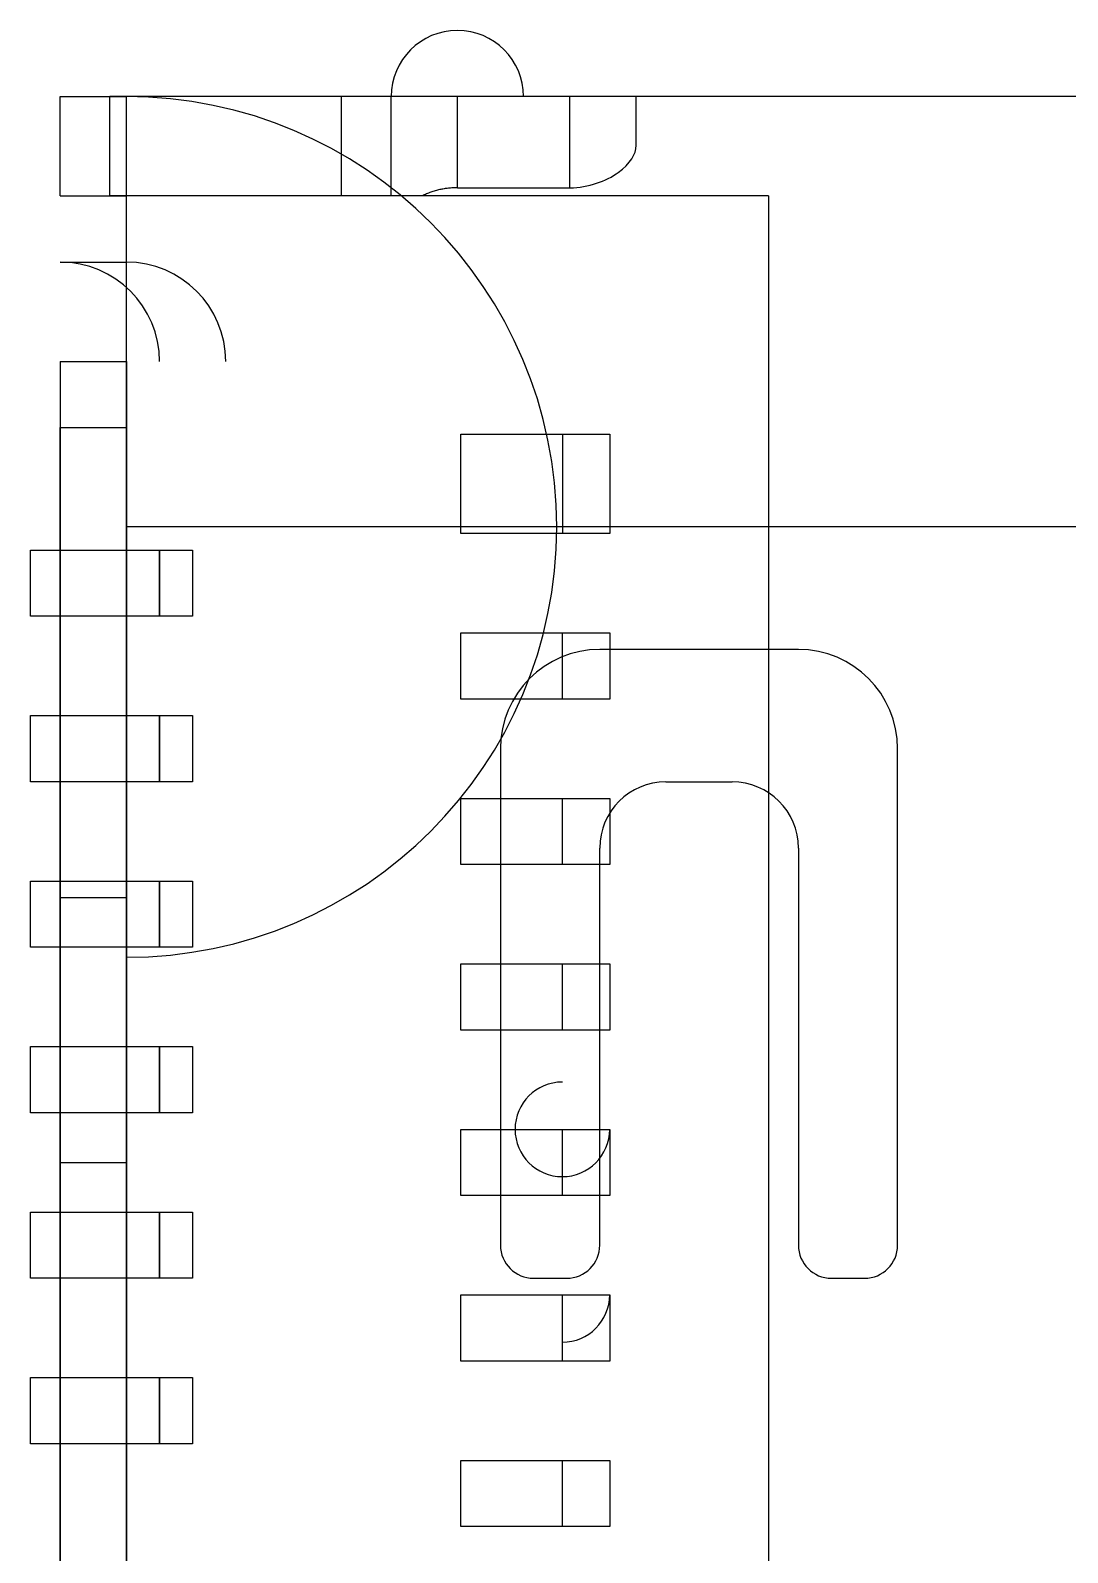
# Model space of a CAD drawing. Header units: millimetres. Extents: x -26.5 to 28.9, y -30 to 30.
# Drawn here: x 19.7 to 22.833, y 1.701 to 6.3 of the extents above; entities that cross this region are included whole.
import ezdxf

# ---------------------------------------------------------------- set-up
doc = ezdxf.new("R2010")
doc.units = ezdxf.units.MM
doc.layers.add('Feature', color=7, linetype='CONTINUOUS')

msp = doc.modelspace()

# ---------------------------------------------------------------- linework, layer by layer
at = {"layer": 'Feature'}
for p, q in [((19.79, 6.1, 0.95), (19.79, 6.1, 2.46)), ((19.79, 6.1, 2.46), (19.99, 6.1, 2.66)), ((19.79, 6.1, 0.95), (19.79, 6.1, 2.46)), ((19.79, 5.8, 0.95), (19.79, 6.1, 0.95)), ((19.79, 5.8, 2.46), (19.79, 6.1, 2.46)), ((19.79, 5.8, 0.95), (19.79, 6.1, 0.95)), ((19.79, 6.1, 2.46), (19.99, 6.1, 2.66)), ((19.79, 5.8, 2.46), (19.79, 6.1, 2.46)), ((20.64, 6.1, 0.8), (19.94, 6.1, 0.8)), ((19.94, 5.8, 0.8), (19.94, 6.1, 0.8)), ((20.64, 6.1, 0.8), (19.94, 6.1, 0.8)), ((19.94, 5.8, 0.8), (19.94, 6.1, 0.8)), ((19.99, 6.1, 2.66), (19.99, 6.1, 3.46)), ((19.99, 5.8, 2.66), (19.99, 6.1, 2.66)), ((19.99, 6.1, 2.66), (19.99, 6.1, 3.46)), ((27.6, 6.1, 3.46), (19.99, 6.1, 3.46)), ((27.6, 6.1, 3.46), (19.99, 6.1, 3.46)), ((19.99, 5.8, 2.66), (19.99, 6.1, 2.66)), ((20.64, 5.8, 0.8), (20.64, 6.1, 0.8)), ((20.64, 5.8, 0.8), (20.64, 6.1, 0.8)), ((20.79, 6.1, 1.9), (20.79, 6.1, 0.95)), ((20.79, 5.8, 0.95), (20.79, 6.1, 0.95)), ((20.79, 6.1, 1.9), (20.79, 6.1, 0.95)), ((20.79, 5.8, 1.9), (20.79, 6.1, 1.9)), ((20.79, 5.8, 0.95), (20.79, 6.1, 0.95)), ((20.79, 5.8, 1.9), (20.79, 6.1, 1.9)), ((21.33, 6.1, 2.1), (20.99, 6.1, 2.1)), ((20.99, 5.8247, 2.1), (20.99, 6.1, 2.1)), ((21.33, 6.1, 2.1), (20.99, 6.1, 2.1)), ((20.99, 5.8247, 2.1), (20.99, 6.1, 2.1)), ((21.33, 5.8247, 2.1), (21.33, 6.1, 2.1)), ((21.33, 5.8247, 2.1), (21.33, 6.1, 2.1)), ((24.6, 6.1, 2.9), (21.53, 6.1, 2.9)), ((24.6, 6.1, 2.9), (21.53, 6.1, 2.9)), ((21.53, 6.1, 2.9), (21.53, 6.1, 2.3)), ((21.53, 5.95326, 2.3), (21.53, 6.1, 2.3)), ((21.53, 6.1, 2.9), (21.53, 6.1, 2.3)), ((21.53, 5.95326, 2.3), (21.53, 6.1, 2.3)), ((19.79, 5.8, 0.95), (19.79, 5.8, 2.46)), ((19.79, 5.8, 2.46), (19.99, 5.8, 2.66)), ((19.79, 5.8, 0.95), (19.79, 5.8, 2.46)), ((19.79, 5.8, 2.46), (19.99, 5.8, 2.66)), ((20.64, 5.8, 0.8), (19.94, 5.8, 0.8)), ((20.64, 5.8, 0.8), (19.94, 5.8, 0.8)), ((19.99, 5.8, 1.75), (19.99, 5.8, 2.66)), ((19.99, -2.54, 1.75), (19.99, 5.8, 1.75)), ((20.79, 5.8, 1.75), (19.99, 5.8, 1.75)), ((19.99, 5.8, 1.75), (19.99, 5.8, 2.66)), ((19.99, -2.54, 1.75), (19.99, 5.8, 1.75)), ((20.79, 5.8, 1.75), (19.99, 5.8, 1.75)), ((20.79, 5.8, 1.9), (20.79, 5.8, 1.75)), ((20.79, 5.8, 1.75), (20.79, 5.8, 0.95)), ((20.79, 5.8, 1.75), (20.79, 5.8, 0.95)), ((21.93, 5.8, 1.75), (20.79, 5.8, 1.75)), ((21.93, 5.8, 1.75), (20.79, 5.8, 1.75)), ((20.79, 5.8, 1.9), (20.79, 5.8, 1.75)), ((21.93, 5.8, 2.06934), (20.8836, 5.8, 2.06934)), ((21.93, 5.8, 2.06934), (20.8836, 5.8, 2.06934)), ((20.99, 5.8247, 2.1), (21.33, 5.8247, 2.1)), ((20.99, 5.8247, 2.1), (21.33, 5.8247, 2.1)), ((21.93, 5.8, 1.75), (21.93, 5.40622, 1.75)), ((21.93, 5.8, 1.75), (21.93, 5.40622, 1.75)), ((21.93, 5.8, 2.06934), (21.93, 5.8, 1.75)), ((21.93, 5.8, 2.06934), (21.93, 5.8, 1.75)), ((19.79, 5.6, 3.66), (19.99, 5.6, 3.66)), ((19.79, 5.6, 2.76), (19.99, 5.6, 2.76)), ((19.79, 5.6, 3.66), (19.79, 5.6, 2.76)), ((19.79, 5.6, 3.66), (19.99, 5.6, 3.66)), ((19.79, 5.6, 2.76), (19.99, 5.6, 2.76)), ((19.79, 5.6, 3.66), (19.79, 5.6, 2.76)), ((19.99, 5.6, 3.66), (19.99, 5.6, 2.76)), ((19.99, 5.6, 3.66), (19.99, 5.6, 2.76)), ((21.93, 5.40622, 1.75), (21.93, -2.14622, 1.75)), ((21.93, 5.40622, 1.75), (21.93, -2.14622, 1.75)), ((19.79, 5.3, 2.46), (19.99, 5.3, 2.46)), ((19.79, 5.3, 2.46), (19.79, -2.04, 2.46)), ((19.79, 5.3, 2.46), (19.99, 5.3, 2.46)), ((19.79, 5.3, 2.46), (19.79, -2.04, 2.46)), ((19.99, 5.3, 2.46), (19.99, -2.04, 2.46)), ((19.99, 5.3, 2.46), (19.99, -2.04, 2.46)), ((19.79, 5.1, 4.16), (19.99, 5.1, 4.16)), ((19.79, 5.1, 4.16), (19.99, 5.1, 4.16)), ((19.79, 3.68, 4.16), (19.79, 5.1, 4.16)), ((19.79, 3.68, 4.16), (19.79, 5.1, 4.16)), ((19.99, 3.68, 4.16), (19.99, 5.1, 4.16)), ((19.99, 3.68, 4.16), (19.99, 5.1, 4.16)), ((21, 5.08, 1.55), (21.3071, 5.08, 1.55)), ((21, 5.08, 1.55), (21, 5.08, 1.75)), ((21, 5.08, 1.75), (21.45, 5.08, 1.75)), ((21, 4.78, 1.75), (21, 5.08, 1.75)), ((21, 5.08, 1.55), (21, 5.08, 1.75)), ((21, 4.78, 1.55), (21, 5.08, 1.55)), ((21, 4.78, 1.55), (21, 5.08, 1.55)), ((21, 5.08, 1.55), (21.3071, 5.08, 1.55)), ((21, 5.08, 1.75), (21.45, 5.08, 1.75)), ((21, 4.78, 1.75), (21, 5.08, 1.75)), ((21.3071, 5.08, 1.55), (21.3071, 4.78, 1.55)), ((21.3071, 5.08, 1.55), (21.3071, 4.78, 1.55)), ((21.45, 5.08, 1.69288), (21.45, 5.08, 1.75)), ((21.45, 5.08, 1.69288), (21.45, 4.78, 1.69288)), ((21.45, 5.08, 1.69288), (21.45, 5.08, 1.75)), ((21.45, 5.08, 1.75), (21.45, 4.78, 1.75)), ((21.45, 5.08, 1.75), (21.45, 4.78, 1.75)), ((21.45, 5.08, 1.69288), (21.45, 4.78, 1.69288)), ((19.99, 4.8, 4.76), (19.99, 3.68, 4.76)), ((27.6, 4.8, 4.76), (19.99, 4.8, 4.76)), ((27.6, 4.8, 4.76), (19.99, 4.8, 4.76)), ((19.99, 4.8, 4.76), (19.99, 3.68, 4.76)), ((24.6, 4.8, 1.6), (21.93, 4.8, 1.6)), ((21.93, 4.8, 1.6), (21.93, -1.54, 1.6)), ((24.6, 4.8, 1.6), (21.93, 4.8, 1.6)), ((21.93, 4.8, 1.6), (21.93, -1.54, 1.6)), ((21.3071, 4.78, 1.55), (21, 4.78, 1.55)), ((21.45, 4.78, 1.75), (21, 4.78, 1.75)), ((21, 4.78, 1.55), (21, 4.78, 1.75)), ((21, 4.78, 1.55), (21, 4.78, 1.75)), ((21.3071, 4.78, 1.55), (21, 4.78, 1.55)), ((21.45, 4.78, 1.75), (21, 4.78, 1.75)), ((21.45, 4.78, 1.69288), (21.45, 4.78, 1.75)), ((21.45, 4.78, 1.69288), (21.45, 4.78, 1.75)), ((19.7, 4.53, 1.75), (19.7, 4.73, 1.75)), ((19.7, 4.73, 1.55), (19.7, 4.73, 1.75)), ((19.7, 4.53, 1.55), (19.7, 4.73, 1.55)), ((19.7, 4.73, 1.55), (20.09, 4.73, 1.55)), ((19.7, 4.73, 1.55), (19.7, 4.73, 1.75)), ((19.7, 4.73, 1.75), (20.19, 4.73, 1.75)), ((19.7, 4.53, 1.55), (19.7, 4.73, 1.55)), ((19.7, 4.73, 1.55), (20.09, 4.73, 1.55)), ((19.7, 4.73, 1.75), (20.19, 4.73, 1.75)), ((19.7, 4.53, 1.75), (19.7, 4.73, 1.75)), ((20.09, 4.73, 1.55), (20.09, 4.6401, 1.55)), ((20.09, 4.73, 1.55), (20.09, 4.6401, 1.55)), ((20.19, 4.73, 1.65), (20.19, 4.73, 1.75)), ((20.19, 4.73, 1.65), (20.19, 4.53, 1.65)), ((20.19, 4.73, 1.65), (20.19, 4.73, 1.75)), ((20.19, 4.73, 1.75), (20.19, 4.53, 1.75)), ((20.19, 4.73, 1.75), (20.19, 4.53, 1.75)), ((20.19, 4.73, 1.65), (20.19, 4.53, 1.65)), ((20.09, 4.6401, 1.55), (20.09, 4.53, 1.55)), ((20.09, 4.6401, 1.55), (20.09, 4.53, 1.55)), ((20.09, 4.53, 1.55), (19.7, 4.53, 1.55)), ((20.19, 4.53, 1.75), (19.7, 4.53, 1.75)), ((19.7, 4.53, 1.55), (19.7, 4.53, 1.75)), ((19.7, 4.53, 1.55), (19.7, 4.53, 1.75)), ((20.09, 4.53, 1.55), (19.7, 4.53, 1.55)), ((20.19, 4.53, 1.75), (19.7, 4.53, 1.75)), ((20.19, 4.53, 1.65), (20.19, 4.53, 1.75)), ((20.19, 4.53, 1.65), (20.19, 4.53, 1.75)), ((21, 4.28, 1.75), (21, 4.48, 1.75)), ((21, 4.48, 1.55), (21, 4.48, 1.75)), ((21, 4.28, 1.55), (21, 4.48, 1.55)), ((21, 4.48, 1.55), (21.3071, 4.48, 1.55)), ((21, 4.48, 1.55), (21, 4.48, 1.75)), ((21, 4.48, 1.75), (21.45, 4.48, 1.75)), ((21, 4.28, 1.55), (21, 4.48, 1.55)), ((21, 4.48, 1.55), (21.3071, 4.48, 1.55)), ((21, 4.48, 1.75), (21.45, 4.48, 1.75)), ((21, 4.28, 1.75), (21, 4.48, 1.75)), ((21.3071, 4.28, 1.55), (21.3071, 4.48, 1.55)), ((21.3071, 4.28, 1.55), (21.3071, 4.48, 1.55)), ((21.45, 4.48, 1.69288), (21.45, 4.48, 1.75)), ((21.45, 4.48, 1.69288), (21.45, 4.28, 1.69288)), ((21.45, 4.48, 1.69288), (21.45, 4.48, 1.75)), ((21.45, 4.48, 1.75), (21.45, 4.28, 1.75)), ((21.45, 4.48, 1.75), (21.45, 4.28, 1.75)), ((21.45, 4.48, 1.69288), (21.45, 4.28, 1.69288)), ((22.02, 4.43, 4.76), (21.42, 4.43, 4.76)), ((21.42, 4.43, 4.46), (21.42, 4.43, 4.76)), ((22.02, 4.43, 4.76), (21.42, 4.43, 4.76)), ((21.42, 4.43, 4.46), (21.42, 4.43, 4.76)), ((22.02, 4.43, 4.46), (21.42, 4.43, 4.46)), ((22.02, 4.43, 4.46), (21.42, 4.43, 4.46)), ((22.02, 4.43, 4.46), (22.02, 4.43, 4.76)), ((22.02, 4.43, 4.46), (22.02, 4.43, 4.76)), ((21.3071, 4.28, 1.55), (21, 4.28, 1.55)), ((21.45, 4.28, 1.75), (21, 4.28, 1.75)), ((21, 4.28, 1.55), (21, 4.28, 1.75)), ((21, 4.28, 1.55), (21, 4.28, 1.75)), ((21.3071, 4.28, 1.55), (21, 4.28, 1.55)), ((21.45, 4.28, 1.75), (21, 4.28, 1.75)), ((21.45, 4.28, 1.69288), (21.45, 4.28, 1.75)), ((21.45, 4.28, 1.69288), (21.45, 4.28, 1.75)), ((19.7, 4.23, 1.55), (20.09, 4.23, 1.55)), ((19.7, 4.23, 1.55), (19.7, 4.23, 1.75)), ((19.7, 4.23, 1.75), (20.19, 4.23, 1.75)), ((19.7, 4.03, 1.75), (19.7, 4.23, 1.75)), ((19.7, 4.23, 1.55), (19.7, 4.23, 1.75)), ((19.7, 4.03, 1.55), (19.7, 4.23, 1.55)), ((19.7, 4.03, 1.55), (19.7, 4.23, 1.55)), ((19.7, 4.23, 1.55), (20.09, 4.23, 1.55)), ((19.7, 4.23, 1.75), (20.19, 4.23, 1.75)), ((19.7, 4.03, 1.75), (19.7, 4.23, 1.75)), ((20.09, 4.23, 1.55), (20.09, 4.13, 1.55)), ((20.09, 4.23, 1.55), (20.09, 4.13, 1.55)), ((20.19, 4.23, 1.65), (20.19, 4.23, 1.75)), ((20.19, 4.23, 1.65), (20.19, 4.03, 1.65)), ((20.19, 4.23, 1.65), (20.19, 4.23, 1.75)), ((20.19, 4.23, 1.75), (20.19, 4.03, 1.75)), ((20.19, 4.23, 1.75), (20.19, 4.03, 1.75)), ((20.19, 4.23, 1.65), (20.19, 4.03, 1.65)), ((20.09, 4.13, 1.55), (20.09, 4.03, 1.55)), ((20.09, 4.13, 1.55), (20.09, 4.03, 1.55)), ((21.12, 4.13, 4.76), (21.12, 2.63, 4.76)), ((21.12, 4.13, 4.46), (21.12, 4.13, 4.76)), ((21.12, 4.13, 4.76), (21.12, 2.63, 4.76)), ((21.12, 4.13, 4.46), (21.12, 2.63, 4.46)), ((21.12, 4.13, 4.46), (21.12, 4.13, 4.76)), ((21.12, 4.13, 4.46), (21.12, 2.63, 4.46)), ((22.32, 2.63, 4.76), (22.32, 4.13, 4.76)), ((22.32, 4.13, 4.46), (22.32, 4.13, 4.76)), ((22.32, 2.63, 4.76), (22.32, 4.13, 4.76)), ((22.32, 4.13, 4.46), (22.32, 4.13, 4.76)), ((22.32, 2.63, 4.46), (22.32, 4.13, 4.46)), ((22.32, 2.63, 4.46), (22.32, 4.13, 4.46)), ((20.09, 4.03, 1.55), (19.7, 4.03, 1.55)), ((20.19, 4.03, 1.75), (19.7, 4.03, 1.75)), ((19.7, 4.03, 1.55), (19.7, 4.03, 1.75)), ((19.7, 4.03, 1.55), (19.7, 4.03, 1.75)), ((20.09, 4.03, 1.55), (19.7, 4.03, 1.55)), ((20.19, 4.03, 1.75), (19.7, 4.03, 1.75)), ((20.19, 4.03, 1.65), (20.19, 4.03, 1.75)), ((20.19, 4.03, 1.65), (20.19, 4.03, 1.75)), ((21.62, 4.03, 4.76), (21.82, 4.03, 4.76)), ((21.62, 4.03, 4.76), (21.82, 4.03, 4.76)), ((21.62, 4.03, 4.46), (21.82, 4.03, 4.46)), ((21.62, 4.03, 4.46), (21.62, 4.03, 4.76)), ((21.62, 4.03, 4.46), (21.62, 4.03, 4.76)), ((21.62, 4.03, 4.46), (21.82, 4.03, 4.46)), ((21.82, 4.03, 4.46), (21.82, 4.03, 4.76)), ((21.82, 4.03, 4.46), (21.82, 4.03, 4.76)), ((21, 3.78, 1.75), (21, 3.98, 1.75)), ((21, 3.98, 1.55), (21, 3.98, 1.75)), ((21, 3.78, 1.55), (21, 3.98, 1.55)), ((21, 3.98, 1.55), (21.3071, 3.98, 1.55)), ((21, 3.98, 1.55), (21, 3.98, 1.75)), ((21, 3.98, 1.75), (21.45, 3.98, 1.75)), ((21, 3.78, 1.55), (21, 3.98, 1.55)), ((21, 3.98, 1.55), (21.3071, 3.98, 1.55)), ((21, 3.98, 1.75), (21.45, 3.98, 1.75)), ((21, 3.78, 1.75), (21, 3.98, 1.75)), ((21.3071, 3.78, 1.55), (21.3071, 3.98, 1.55)), ((21.3071, 3.78, 1.55), (21.3071, 3.98, 1.55)), ((21.45, 3.98, 1.69288), (21.45, 3.98, 1.75)), ((21.45, 3.98, 1.69288), (21.45, 3.78, 1.69288)), ((21.45, 3.98, 1.69288), (21.45, 3.98, 1.75)), ((21.45, 3.98, 1.75), (21.45, 3.78, 1.75)), ((21.45, 3.98, 1.75), (21.45, 3.78, 1.75)), ((21.45, 3.98, 1.69288), (21.45, 3.78, 1.69288)), ((21.42, 2.63, 4.76), (21.42, 3.83, 4.76)), ((21.42, 3.83, 4.46), (21.42, 3.83, 4.76)), ((21.42, 2.63, 4.76), (21.42, 3.83, 4.76)), ((21.42, 3.83, 4.46), (21.42, 3.83, 4.76)), ((21.42, 2.63, 4.46), (21.42, 3.83, 4.46)), ((21.42, 2.63, 4.46), (21.42, 3.83, 4.46)), ((22.02, 3.83, 4.76), (22.02, 2.63, 4.76)), ((22.02, 3.83, 4.76), (22.02, 2.63, 4.76)), ((22.02, 3.83, 4.46), (22.02, 2.63, 4.46)), ((22.02, 3.83, 4.46), (22.02, 3.83, 4.76)), ((22.02, 3.83, 4.46), (22.02, 3.83, 4.76)), ((22.02, 3.83, 4.46), (22.02, 2.63, 4.46)), ((21.3071, 3.78, 1.55), (21, 3.78, 1.55)), ((21.45, 3.78, 1.75), (21, 3.78, 1.75)), ((21, 3.78, 1.55), (21, 3.78, 1.75)), ((21, 3.78, 1.55), (21, 3.78, 1.75)), ((21.3071, 3.78, 1.55), (21, 3.78, 1.55)), ((21.45, 3.78, 1.75), (21, 3.78, 1.75)), ((21.45, 3.78, 1.69288), (21.45, 3.78, 1.75)), ((21.45, 3.78, 1.69288), (21.45, 3.78, 1.75)), ((19.7, 3.53, 1.75), (19.7, 3.73, 1.75)), ((19.7, 3.73, 1.55), (19.7, 3.73, 1.75)), ((19.7, 3.53, 1.55), (19.7, 3.73, 1.55)), ((19.7, 3.73, 1.55), (20.09, 3.73, 1.55)), ((19.7, 3.73, 1.55), (19.7, 3.73, 1.75)), ((19.7, 3.73, 1.75), (20.19, 3.73, 1.75)), ((19.7, 3.53, 1.55), (19.7, 3.73, 1.55)), ((19.7, 3.73, 1.55), (20.09, 3.73, 1.55)), ((19.7, 3.73, 1.75), (20.19, 3.73, 1.75)), ((19.7, 3.53, 1.75), (19.7, 3.73, 1.75)), ((20.09, 3.73, 1.55), (20.09, 3.63, 1.55)), ((20.09, 3.73, 1.55), (20.09, 3.63, 1.55)), ((20.19, 3.73, 1.65), (20.19, 3.73, 1.75)), ((20.19, 3.73, 1.65), (20.19, 3.53, 1.65)), ((20.19, 3.73, 1.65), (20.19, 3.73, 1.75)), ((20.19, 3.73, 1.75), (20.19, 3.53, 1.75)), ((20.19, 3.73, 1.75), (20.19, 3.53, 1.75)), ((20.19, 3.73, 1.65), (20.19, 3.53, 1.65)), ((19.79, 3.68, 4.76), (19.99, 3.68, 4.76)), ((19.79, 2.88, 4.76), (19.79, 3.68, 4.76)), ((19.79, 3.68, 4.16), (19.99, 3.68, 4.16)), ((19.79, 3.68, 4.76), (19.79, 3.68, 4.16)), ((19.79, 3.68, 4.76), (19.99, 3.68, 4.76)), ((19.79, 3.68, 4.16), (19.99, 3.68, 4.16)), ((19.79, 2.88, 4.76), (19.79, 3.68, 4.76)), ((19.79, 3.68, 4.76), (19.79, 3.68, 4.16)), ((19.99, 3.68, 4.76), (19.99, 3.68, 4.16)), ((19.99, 3.68, 4.76), (19.99, 3.68, 4.16)), ((20.09, 3.63, 1.55), (20.09, 3.53, 1.55)), ((20.09, 3.63, 1.55), (20.09, 3.53, 1.55)), ((20.09, 3.53, 1.55), (19.7, 3.53, 1.55)), ((20.19, 3.53, 1.75), (19.7, 3.53, 1.75)), ((19.7, 3.53, 1.55), (19.7, 3.53, 1.75)), ((19.7, 3.53, 1.55), (19.7, 3.53, 1.75)), ((20.09, 3.53, 1.55), (19.7, 3.53, 1.55)), ((20.19, 3.53, 1.75), (19.7, 3.53, 1.75)), ((20.19, 3.53, 1.65), (20.19, 3.53, 1.75)), ((20.19, 3.53, 1.65), (20.19, 3.53, 1.75)), ((21, 3.48, 1.55), (21.3071, 3.48, 1.55)), ((21, 3.48, 1.55), (21, 3.48, 1.75)), ((21, 3.48, 1.75), (21.45, 3.48, 1.75)), ((21, 3.28, 1.75), (21, 3.48, 1.75)), ((21, 3.48, 1.55), (21, 3.48, 1.75)), ((21, 3.28, 1.55), (21, 3.48, 1.55)), ((21, 3.28, 1.55), (21, 3.48, 1.55)), ((21, 3.48, 1.55), (21.3071, 3.48, 1.55)), ((21, 3.48, 1.75), (21.45, 3.48, 1.75)), ((21, 3.28, 1.75), (21, 3.48, 1.75)), ((21.3071, 3.28, 1.55), (21.3071, 3.48, 1.55)), ((21.3071, 3.28, 1.55), (21.3071, 3.48, 1.55)), ((21.45, 3.48, 1.69288), (21.45, 3.48, 1.75)), ((21.45, 3.48, 1.69288), (21.45, 3.28, 1.69288)), ((21.45, 3.48, 1.69288), (21.45, 3.48, 1.75)), ((21.45, 3.48, 1.75), (21.45, 3.28, 1.75)), ((21.45, 3.48, 1.75), (21.45, 3.28, 1.75)), ((21.45, 3.48, 1.69288), (21.45, 3.28, 1.69288)), ((21.3071, 3.28, 1.55), (21, 3.28, 1.55)), ((21.45, 3.28, 1.75), (21, 3.28, 1.75)), ((21, 3.28, 1.55), (21, 3.28, 1.75)), ((21, 3.28, 1.55), (21, 3.28, 1.75)), ((21.3071, 3.28, 1.55), (21, 3.28, 1.55)), ((21.45, 3.28, 1.75), (21, 3.28, 1.75)), ((21.45, 3.28, 1.69288), (21.45, 3.28, 1.75)), ((21.45, 3.28, 1.69288), (21.45, 3.28, 1.75)), ((19.7, 3.23, 1.55), (20.09, 3.23, 1.55)), ((19.7, 3.23, 1.55), (19.7, 3.23, 1.75)), ((19.7, 3.23, 1.75), (20.19, 3.23, 1.75)), ((19.7, 3.03, 1.75), (19.7, 3.23, 1.75)), ((19.7, 3.23, 1.55), (19.7, 3.23, 1.75)), ((19.7, 3.03, 1.55), (19.7, 3.23, 1.55)), ((19.7, 3.03, 1.55), (19.7, 3.23, 1.55)), ((19.7, 3.23, 1.55), (20.09, 3.23, 1.55)), ((19.7, 3.23, 1.75), (20.19, 3.23, 1.75)), ((19.7, 3.03, 1.75), (19.7, 3.23, 1.75)), ((20.09, 3.23, 1.55), (20.09, 3.13, 1.55)), ((20.09, 3.23, 1.55), (20.09, 3.13, 1.55)), ((20.19, 3.23, 1.65), (20.19, 3.23, 1.75)), ((20.19, 3.23, 1.65), (20.19, 3.03, 1.65)), ((20.19, 3.23, 1.65), (20.19, 3.23, 1.75)), ((20.19, 3.23, 1.75), (20.19, 3.03, 1.75)), ((20.19, 3.23, 1.75), (20.19, 3.03, 1.75)), ((20.19, 3.23, 1.65), (20.19, 3.03, 1.65)), ((20.09, 3.13, 1.55), (20.09, 3.03, 1.55)), ((20.09, 3.13, 1.55), (20.09, 3.03, 1.55)), ((20.09, 3.03, 1.55), (19.7, 3.03, 1.55)), ((20.19, 3.03, 1.75), (19.7, 3.03, 1.75)), ((19.7, 3.03, 1.55), (19.7, 3.03, 1.75)), ((19.7, 3.03, 1.55), (19.7, 3.03, 1.75)), ((20.09, 3.03, 1.55), (19.7, 3.03, 1.55)), ((20.19, 3.03, 1.75), (19.7, 3.03, 1.75)), ((20.19, 3.03, 1.65), (20.19, 3.03, 1.75)), ((20.19, 3.03, 1.65), (20.19, 3.03, 1.75)), ((21, 2.78, 1.75), (21, 2.98, 1.75)), ((21, 2.98, 1.55), (21, 2.98, 1.75)), ((21, 2.78, 1.55), (21, 2.98, 1.55)), ((21, 2.98, 1.55), (21.3071, 2.98, 1.55)), ((21, 2.98, 1.55), (21, 2.98, 1.75)), ((21, 2.98, 1.75), (21.45, 2.98, 1.75)), ((21, 2.78, 1.55), (21, 2.98, 1.55)), ((21, 2.98, 1.55), (21.3071, 2.98, 1.55)), ((21, 2.98, 1.75), (21.45, 2.98, 1.75)), ((21, 2.78, 1.75), (21, 2.98, 1.75)), ((21.3071, 2.78, 1.55), (21.3071, 2.98, 1.55)), ((21.3071, 2.78, 1.55), (21.3071, 2.98, 1.55)), ((21.45, 2.98, 1.69288), (21.45, 2.98, 1.75)), ((21.45, 2.98, 1.69288), (21.45, 2.78, 1.69288)), ((21.45, 2.98, 1.69288), (21.45, 2.98, 1.75)), ((21.45, 2.98, 1.75), (21.45, 2.78, 1.75)), ((21.45, 2.98, 1.75), (21.45, 2.78, 1.75)), ((21.45, 2.98, 1.69288), (21.45, 2.78, 1.69288)), ((19.79, 2.88, 4.76), (19.99, 2.88, 4.76)), ((19.79, 2.88, 4.16), (19.99, 2.88, 4.16)), ((19.79, 0.38, 4.16), (19.79, 2.88, 4.16)), ((19.79, 2.88, 4.76), (19.99, 2.88, 4.76)), ((19.79, 2.88, 4.16), (19.79, 2.88, 4.76)), ((19.79, 2.88, 4.16), (19.99, 2.88, 4.16)), ((19.79, 0.38, 4.16), (19.79, 2.88, 4.16)), ((19.79, 2.88, 4.16), (19.79, 2.88, 4.76)), ((19.99, 2.88, 4.16), (19.99, 2.88, 4.76)), ((19.99, 0.38, 4.16), (19.99, 2.88, 4.16)), ((19.99, 2.88, 4.76), (19.99, 0.38, 4.76)), ((19.99, 2.88, 4.76), (19.99, 0.38, 4.76)), ((19.99, 0.38, 4.16), (19.99, 2.88, 4.16)), ((19.99, 2.88, 4.16), (19.99, 2.88, 4.76)), ((21.3071, 2.78, 1.55), (21, 2.78, 1.55)), ((21.45, 2.78, 1.75), (21, 2.78, 1.75)), ((21, 2.78, 1.55), (21, 2.78, 1.75)), ((21, 2.78, 1.55), (21, 2.78, 1.75)), ((21.3071, 2.78, 1.55), (21, 2.78, 1.55)), ((21.45, 2.78, 1.75), (21, 2.78, 1.75)), ((21.45, 2.78, 1.69288), (21.45, 2.78, 1.75)), ((21.45, 2.78, 1.69288), (21.45, 2.78, 1.75)), ((19.7, 2.53, 1.75), (19.7, 2.73, 1.75)), ((19.7, 2.73, 1.55), (19.7, 2.73, 1.75)), ((19.7, 2.53, 1.55), (19.7, 2.73, 1.55)), ((19.7, 2.73, 1.55), (20.09, 2.73, 1.55)), ((19.7, 2.73, 1.55), (19.7, 2.73, 1.75)), ((19.7, 2.73, 1.75), (20.19, 2.73, 1.75)), ((19.7, 2.53, 1.55), (19.7, 2.73, 1.55)), ((19.7, 2.73, 1.55), (20.09, 2.73, 1.55)), ((19.7, 2.73, 1.75), (20.19, 2.73, 1.75)), ((19.7, 2.53, 1.75), (19.7, 2.73, 1.75)), ((20.09, 2.73, 1.55), (20.09, 2.63, 1.55)), ((20.09, 2.73, 1.55), (20.09, 2.63, 1.55)), ((20.19, 2.73, 1.65), (20.19, 2.73, 1.75)), ((20.19, 2.73, 1.65), (20.19, 2.53, 1.65)), ((20.19, 2.73, 1.65), (20.19, 2.73, 1.75)), ((20.19, 2.73, 1.75), (20.19, 2.53, 1.75)), ((20.19, 2.73, 1.75), (20.19, 2.53, 1.75)), ((20.19, 2.73, 1.65), (20.19, 2.53, 1.65)), ((20.09, 2.63, 1.55), (20.09, 2.53, 1.55)), ((20.09, 2.63, 1.55), (20.09, 2.53, 1.55)), ((21.12, 2.63, 4.46), (21.12, 2.63, 4.76)), ((21.12, 2.63, 4.46), (21.12, 2.63, 4.76)), ((21.42, 2.63, 4.46), (21.42, 2.63, 4.76)), ((21.42, 2.63, 4.46), (21.42, 2.63, 4.76)), ((22.02, 2.63, 4.46), (22.02, 2.63, 4.76)), ((22.02, 2.63, 4.46), (22.02, 2.63, 4.76)), ((22.32, 2.63, 4.46), (22.32, 2.63, 4.76)), ((22.32, 2.63, 4.46), (22.32, 2.63, 4.76)), ((20.09, 2.53, 1.55), (19.7, 2.53, 1.55)), ((20.19, 2.53, 1.75), (19.7, 2.53, 1.75)), ((19.7, 2.53, 1.55), (19.7, 2.53, 1.75)), ((19.7, 2.53, 1.55), (19.7, 2.53, 1.75)), ((20.09, 2.53, 1.55), (19.7, 2.53, 1.55)), ((20.19, 2.53, 1.75), (19.7, 2.53, 1.75)), ((20.19, 2.53, 1.65), (20.19, 2.53, 1.75)), ((20.19, 2.53, 1.65), (20.19, 2.53, 1.75)), ((21.22, 2.53, 4.76), (21.32, 2.53, 4.76)), ((21.22, 2.53, 4.76), (21.32, 2.53, 4.76)), ((21.22, 2.53, 4.46), (21.32, 2.53, 4.46)), ((21.22, 2.53, 4.46), (21.22, 2.53, 4.76)), ((21.22, 2.53, 4.46), (21.22, 2.53, 4.76)), ((21.22, 2.53, 4.46), (21.32, 2.53, 4.46)), ((21.32, 2.53, 4.46), (21.32, 2.53, 4.76)), ((21.32, 2.53, 4.46), (21.32, 2.53, 4.76)), ((22.12, 2.53, 4.76), (22.22, 2.53, 4.76)), ((22.12, 2.53, 4.76), (22.22, 2.53, 4.76)), ((22.12, 2.53, 4.46), (22.22, 2.53, 4.46)), ((22.12, 2.53, 4.46), (22.12, 2.53, 4.76)), ((22.12, 2.53, 4.46), (22.12, 2.53, 4.76)), ((22.12, 2.53, 4.46), (22.22, 2.53, 4.46)), ((22.22, 2.53, 4.46), (22.22, 2.53, 4.76)), ((22.22, 2.53, 4.46), (22.22, 2.53, 4.76)), ((21, 2.48, 1.55), (21.3071, 2.48, 1.55)), ((21, 2.48, 1.55), (21, 2.48, 1.75)), ((21, 2.48, 1.75), (21.45, 2.48, 1.75)), ((21, 2.28, 1.75), (21, 2.48, 1.75)), ((21, 2.48, 1.55), (21, 2.48, 1.75)), ((21, 2.28, 1.55), (21, 2.48, 1.55)), ((21, 2.28, 1.55), (21, 2.48, 1.55)), ((21, 2.48, 1.55), (21.3071, 2.48, 1.55)), ((21, 2.48, 1.75), (21.45, 2.48, 1.75)), ((21, 2.28, 1.75), (21, 2.48, 1.75)), ((21.3071, 2.28, 1.55), (21.3071, 2.48, 1.55)), ((21.3071, 2.28, 1.55), (21.3071, 2.48, 1.55)), ((21.45, 2.48, 1.69288), (21.45, 2.48, 1.75)), ((21.45, 2.48, 1.69288), (21.45, 2.28, 1.69288)), ((21.45, 2.48, 1.69288), (21.45, 2.48, 1.75)), ((21.45, 2.48, 1.75), (21.45, 2.28, 1.75)), ((21.45, 2.48, 1.75), (21.45, 2.28, 1.75)), ((21.45, 2.48, 1.69288), (21.45, 2.28, 1.69288)), ((21.3071, 2.28, 1.55), (21, 2.28, 1.55)), ((21.45, 2.28, 1.75), (21, 2.28, 1.75)), ((21, 2.28, 1.55), (21, 2.28, 1.75)), ((21, 2.28, 1.55), (21, 2.28, 1.75)), ((21.3071, 2.28, 1.55), (21, 2.28, 1.55)), ((21.45, 2.28, 1.75), (21, 2.28, 1.75)), ((21.45, 2.28, 1.69288), (21.45, 2.28, 1.75)), ((21.45, 2.28, 1.69288), (21.45, 2.28, 1.75)), ((19.7, 2.23, 1.55), (20.09, 2.23, 1.55)), ((19.7, 2.23, 1.55), (19.7, 2.23, 1.75)), ((19.7, 2.23, 1.75), (20.19, 2.23, 1.75)), ((19.7, 2.03, 1.75), (19.7, 2.23, 1.75)), ((19.7, 2.23, 1.55), (19.7, 2.23, 1.75)), ((19.7, 2.03, 1.55), (19.7, 2.23, 1.55)), ((19.7, 2.03, 1.55), (19.7, 2.23, 1.55)), ((19.7, 2.23, 1.55), (20.09, 2.23, 1.55)), ((19.7, 2.23, 1.75), (20.19, 2.23, 1.75)), ((19.7, 2.03, 1.75), (19.7, 2.23, 1.75)), ((20.09, 2.23, 1.55), (20.09, 2.13, 1.55)), ((20.09, 2.23, 1.55), (20.09, 2.13, 1.55)), ((20.19, 2.23, 1.65), (20.19, 2.23, 1.75)), ((20.19, 2.23, 1.65), (20.19, 2.03, 1.65)), ((20.19, 2.23, 1.65), (20.19, 2.23, 1.75)), ((20.19, 2.23, 1.75), (20.19, 2.03, 1.75)), ((20.19, 2.23, 1.75), (20.19, 2.03, 1.75)), ((20.19, 2.23, 1.65), (20.19, 2.03, 1.65)), ((20.09, 2.13, 1.55), (20.09, 2.03, 1.55)), ((20.09, 2.13, 1.55), (20.09, 2.03, 1.55)), ((20.09, 2.03, 1.55), (19.7, 2.03, 1.55)), ((20.19, 2.03, 1.75), (19.7, 2.03, 1.75)), ((19.7, 2.03, 1.55), (19.7, 2.03, 1.75)), ((19.7, 2.03, 1.55), (19.7, 2.03, 1.75)), ((20.09, 2.03, 1.55), (19.7, 2.03, 1.55)), ((20.19, 2.03, 1.75), (19.7, 2.03, 1.75)), ((20.19, 2.03, 1.65), (20.19, 2.03, 1.75)), ((20.19, 2.03, 1.65), (20.19, 2.03, 1.75)), ((21, 1.78, 1.75), (21, 1.98, 1.75)), ((21, 1.98, 1.55), (21, 1.98, 1.75)), ((21, 1.78, 1.55), (21, 1.98, 1.55)), ((21, 1.98, 1.55), (21.3071, 1.98, 1.55)), ((21, 1.98, 1.55), (21, 1.98, 1.75)), ((21, 1.98, 1.75), (21.45, 1.98, 1.75)), ((21, 1.78, 1.55), (21, 1.98, 1.55)), ((21, 1.98, 1.55), (21.3071, 1.98, 1.55)), ((21, 1.98, 1.75), (21.45, 1.98, 1.75)), ((21, 1.78, 1.75), (21, 1.98, 1.75)), ((21.3071, 1.78, 1.55), (21.3071, 1.98, 1.55)), ((21.3071, 1.78, 1.55), (21.3071, 1.98, 1.55)), ((21.45, 1.98, 1.69288), (21.45, 1.98, 1.75)), ((21.45, 1.98, 1.69288), (21.45, 1.78, 1.69288)), ((21.45, 1.98, 1.69288), (21.45, 1.98, 1.75)), ((21.45, 1.98, 1.75), (21.45, 1.78, 1.75)), ((21.45, 1.98, 1.75), (21.45, 1.78, 1.75)), ((21.45, 1.98, 1.69288), (21.45, 1.78, 1.69288)), ((21.3071, 1.78, 1.55), (21, 1.78, 1.55)), ((21.45, 1.78, 1.75), (21, 1.78, 1.75)), ((21, 1.78, 1.55), (21, 1.78, 1.75)), ((21, 1.78, 1.55), (21, 1.78, 1.75)), ((21.3071, 1.78, 1.55), (21, 1.78, 1.55)), ((21.45, 1.78, 1.75), (21, 1.78, 1.75)), ((21.45, 1.78, 1.69288), (21.45, 1.78, 1.75)), ((21.45, 1.78, 1.69288), (21.45, 1.78, 1.75))]:
    msp.add_line(p, q, dxfattribs=at)
for centre, radius, start, end in [((20.99, 6.1, 1.9), 0.2, 0, 180), ((20.99, 6.1, 1.9), 0.2, 0, 180), ((21.33, 6.1, 2.3), 0.2, 0, 0), ((21.33, 6.1, 2.3), 0.2, 0, 0), ((20.64, 6.1, 0.95), 0.15, 0, 0), ((20.64, 6.1, 0.95), 0.15, 0, 0), ((19.94, 6.1, 0.95), 0, 180, 0), ((19.94, 6.1, 0.95), 0, 180, 0), ((19.99, 4.8, 3.46), 1.3, -90, 90), ((19.99, 4.8, 3.46), 1.3, -90, 90), ((20.99, 5.8, 1.9), 0.2, 180, 180), ((20.99, 5.8, 1.9), 0.2, 180, 180), ((21.53, 4.8, 2.9), 1.15326, 90, 90), ((21.53, 4.8, 2.9), 1.15326, 90, 90), ((20.64, 5.8, 0.95), 0.15, 0, 0), ((20.64, 5.8, 0.95), 0.15, 0, 0), ((19.94, 5.8, 0.95), 0, 180, 0), ((19.94, 5.8, 0.95), 0, 180, 0), ((19.79, 5.3, 2.76), 0.3, 0, 90), ((19.79, 5.3, 2.76), 0.3, 0, 90), ((19.99, 5.3, 2.76), 0.3, 0, 90), ((19.99, 5.3, 2.76), 0.3, 0, 90), ((21.93, 4.8, 2.9), 0.60622, 90, 90), ((21.93, 4.8, 2.9), 0.60622, 90, 90), ((19.79, 5.1, 3.66), 0, 90, 0), ((19.79, 5.1, 3.66), 0, 90, 0), ((19.99, 5.1, 3.66), 0, 90, 0), ((19.99, 5.1, 3.66), 0, 90, 0), ((21.3071, 5.08, 1.69288), 0, 0, 0), ((21.3071, 5.08, 1.69288), 0, 0, 0), ((21.93, 4.8, 2.9), 0, 90, 0), ((21.93, 4.8, 2.9), 0, 90, 0), ((21.3071, 4.78, 1.69288), 0, 0, 0), ((21.3071, 4.78, 1.69288), 0, 0, 0), ((20.09, 4.73, 1.65), 0.0000121, 0, 180), ((20.09, 4.73, 1.65), 0.0000121, 0, 180), ((20.09, 4.73, 1.65), 0, 0, 0), ((20.09, 4.73, 1.65), 0, 0, 0), ((21.3071, 4.48, 1.69288), 0.14289, 0, 0), ((21.3071, 4.48, 1.69288), 0.14289, 0, 0), ((20.09, 4.53, 1.65), 0.0000182, 0, 180), ((20.09, 4.53, 1.65), 0.0000182, 0, 180), ((20.09, 4.53, 1.65), 0, 0, 0), ((20.09, 4.53, 1.65), 0, 0, 0), ((21.42, 4.13, 4.76), 0.3, 90, 180), ((21.42, 4.13, 4.46), 0.3, 90, 180), ((21.42, 4.13, 4.76), 0.3, 90, 180), ((21.42, 4.13, 4.46), 0.3, 90, 180), ((22.02, 4.13, 4.76), 0.3, 0, 90), ((22.02, 4.13, 4.46), 0.3, 0, 90), ((22.02, 4.13, 4.76), 0.3, 0, 90), ((22.02, 4.13, 4.46), 0.3, 0, 90), ((20.09, 4.23, 1.65), 0.1, 0, 0), ((20.09, 4.23, 1.65), 0.1, 0, 0), ((21.3071, 4.28, 1.69288), 0, 0, 0), ((21.3071, 4.28, 1.69288), 0, 0, 0), ((20.09, 4.23, 1.65), 0, 180, 0), ((20.09, 4.23, 1.65), 0, 180, 0), ((21.3071, 3.98, 1.69288), 0.14289, 0, 0), ((21.3071, 3.98, 1.69288), 0.14289, 0, 0), ((20.09, 4.03, 1.65), 0.0000182, 0, 180), ((20.09, 4.03, 1.65), 0.0000182, 0, 180), ((20.09, 4.03, 1.65), 0, 0, 0), ((20.09, 4.03, 1.65), 0, 0, 0), ((21.62, 3.83, 4.76), 0.2, 90, 180), ((21.62, 3.83, 4.76), 0.2, 90, 180), ((21.62, 3.83, 4.46), 0.2, 90, 180), ((21.62, 3.83, 4.46), 0.2, 90, 180), ((21.82, 3.83, 4.76), 0.2, 0, 90), ((21.82, 3.83, 4.76), 0.2, 0, 90), ((21.82, 3.83, 4.46), 0.2, 0, 90), ((21.82, 3.83, 4.46), 0.2, 0, 90), ((20.09, 3.73, 1.65), 0.1, 0, 0), ((20.09, 3.73, 1.65), 0.1, 0, 0), ((21.3071, 3.78, 1.69288), 0, 0, 0), ((21.3071, 3.78, 1.69288), 0, 0, 0), ((20.09, 3.73, 1.65), 0, 180, 0), ((20.09, 3.73, 1.65), 0, 180, 0), ((21.3071, 3.48, 1.69288), 0.14289, 0, 0), ((21.3071, 3.48, 1.69288), 0.14289, 0, 0), ((20.09, 3.53, 1.65), 0.0000182, 0, 180), ((20.09, 3.53, 1.65), 0.0000182, 0, 180), ((20.09, 3.53, 1.65), 0, 0, 0), ((20.09, 3.53, 1.65), 0, 0, 0), ((20.09, 3.23, 1.65), 0.1, 0, 0), ((20.09, 3.23, 1.65), 0.1, 0, 0), ((21.3071, 3.28, 1.69288), 0, -1.78077e-13, 0), ((21.3071, 3.28, 1.69288), 0, -1.78077e-13, 0), ((20.09, 3.23, 1.65), 0, 180, 0), ((20.09, 3.23, 1.65), 0, 180, 0), ((21.3071, 2.98, 1.69288), 0.14289, 90, 0), ((21.3071, 2.98, 1.69288), 0.14289, 90, 0), ((20.09, 3.03, 1.65), 0.0000182, 0, 180), ((20.09, 3.03, 1.65), 0.0000182, 0, 180), ((20.09, 3.03, 1.65), 0, 0, 0), ((20.09, 3.03, 1.65), 0, 0, 0), ((20.09, 2.73, 1.65), 0.1, 0, 0), ((20.09, 2.73, 1.65), 0.1, 0, 0), ((21.3071, 2.78, 1.69288), 4.44089e-16, 90, 0), ((21.3071, 2.78, 1.69288), 4.44089e-16, 90, 0), ((20.09, 2.73, 1.65), 0, 180, 0), ((20.09, 2.73, 1.65), 0, 180, 0), ((21.22, 2.63, 4.76), 0.1, 180, -90), ((21.22, 2.63, 4.46), 0.1, 180, -90), ((21.22, 2.63, 4.76), 0.1, 180, -90), ((21.22, 2.63, 4.46), 0.1, 180, -90), ((21.32, 2.63, 4.76), 0.1, -90, 0), ((21.32, 2.63, 4.46), 0.1, -90, 0), ((21.32, 2.63, 4.76), 0.1, -90, 0), ((21.32, 2.63, 4.46), 0.1, -90, 0), ((22.12, 2.63, 4.76), 0.1, 180, -90), ((22.12, 2.63, 4.46), 0.1, 180, -90), ((22.12, 2.63, 4.76), 0.1, 180, -90), ((22.12, 2.63, 4.46), 0.1, 180, -90), ((22.22, 2.63, 4.76), 0.1, -90, 0), ((22.22, 2.63, 4.46), 0.1, -90, 0), ((22.22, 2.63, 4.76), 0.1, -90, 0), ((22.22, 2.63, 4.46), 0.1, -90, 0), ((20.09, 2.53, 1.65), 0.0000182, 0, 180), ((20.09, 2.53, 1.65), 0.0000182, 0, 180), ((20.09, 2.53, 1.65), 0, 0, 0), ((20.09, 2.53, 1.65), 0, 0, 0), ((21.3071, 2.48, 1.69288), 0.14289, -90, 0), ((21.3071, 2.48, 1.69288), 0.14289, -90, 0), ((20.09, 2.23, 1.65), 0.1, 0, 0), ((20.09, 2.23, 1.65), 0.1, 0, 0), ((21.3071, 2.28, 1.69288), 0, 0, 1.78077e-13), ((21.3071, 2.28, 1.69288), 0, 0, 1.78077e-13), ((20.09, 2.23, 1.65), 0, 180, 0), ((20.09, 2.23, 1.65), 0, 180, 0), ((21.3071, 1.98, 1.69288), 0.14289, 0, 0), ((21.3071, 1.98, 1.69288), 0.14289, 0, 0), ((20.09, 2.03, 1.65), 0.0000182, 0, 180), ((20.09, 2.03, 1.65), 0.0000182, 0, 180), ((20.09, 2.03, 1.65), 0, 0, 0), ((20.09, 2.03, 1.65), 0, 0, 0), ((21.3071, 1.78, 1.69288), 0, 0, 0), ((21.3071, 1.78, 1.69288), 0, 0, 0)]:
    msp.add_arc(centre, radius, start, end, dxfattribs=at)
msp.add_open_spline([(21.33, 5.8247, 2.1), (21.3857, 5.82492, 2.10029), (21.4401, 5.84474, 2.12495), (21.4761, 5.87117, 2.16339), (21.512, 5.89798, 2.20168), (21.53, 5.92534, 2.24721), (21.53, 5.95326, 2.3)], degree=3, knots=[0, 0, 0, 0, 0.5, 0.5, 0.5, 1, 1, 1, 1], dxfattribs=at)
msp.add_open_spline([(21.33, 5.8247, 2.1), (21.3857, 5.82492, 2.10029), (21.4401, 5.84474, 2.12495), (21.4761, 5.87117, 2.16339), (21.512, 5.89798, 2.20168), (21.53, 5.92534, 2.24721), (21.53, 5.95326, 2.3)], degree=3, knots=[0, 0, 0, 0, 0.5, 0.5, 0.5, 1, 1, 1, 1], dxfattribs=at)
for points, degree in [([(20.99, 5.8247, 2.1), (20.9323, 5.8247, 2.09953), (20.8836, 5.8, 2.06934)], 2), ([(20.99, 5.8247, 2.1), (20.9323, 5.8247, 2.09953), (20.8836, 5.8, 2.06934)], 2), ([(20.09, 4.6401, 1.55), (20.09, 4.73, 1.55)], 1), ([(20.09, 4.6401, 1.55), (20.09, 4.73, 1.55)], 1), ([(20.09, 4.53, 1.55), (20.09, 4.6401, 1.55)], 1), ([(20.09, 4.53, 1.55), (20.09, 4.6401, 1.55)], 1), ([(20.09, 4.13, 1.55), (20.09, 4.23, 1.55)], 1), ([(20.09, 4.13, 1.55), (20.09, 4.23, 1.55)], 1), ([(20.09, 4.03, 1.55), (20.09, 4.13, 1.55)], 1), ([(20.09, 4.03, 1.55), (20.09, 4.13, 1.55)], 1), ([(20.09, 3.63, 1.55), (20.09, 3.73, 1.55)], 1), ([(20.09, 3.63, 1.55), (20.09, 3.73, 1.55)], 1), ([(20.09, 3.53, 1.55), (20.09, 3.63, 1.55)], 1), ([(20.09, 3.53, 1.55), (20.09, 3.63, 1.55)], 1), ([(20.09, 3.13, 1.55), (20.09, 3.23, 1.55)], 1), ([(20.09, 3.13, 1.55), (20.09, 3.23, 1.55)], 1), ([(20.09, 3.03, 1.55), (20.09, 3.13, 1.55)], 1), ([(20.09, 3.03, 1.55), (20.09, 3.13, 1.55)], 1), ([(20.09, 2.63, 1.55), (20.09, 2.73, 1.55)], 1), ([(20.09, 2.63, 1.55), (20.09, 2.73, 1.55)], 1), ([(20.09, 2.53, 1.55), (20.09, 2.63, 1.55)], 1), ([(20.09, 2.53, 1.55), (20.09, 2.63, 1.55)], 1), ([(20.09, 2.13, 1.55), (20.09, 2.23, 1.55)], 1), ([(20.09, 2.13, 1.55), (20.09, 2.23, 1.55)], 1), ([(20.09, 2.03, 1.55), (20.09, 2.13, 1.55)], 1), ([(20.09, 2.03, 1.55), (20.09, 2.13, 1.55)], 1)]:
    msp.add_open_spline(points, degree=degree, dxfattribs=at)

doc.saveas('drawing.dxf')
